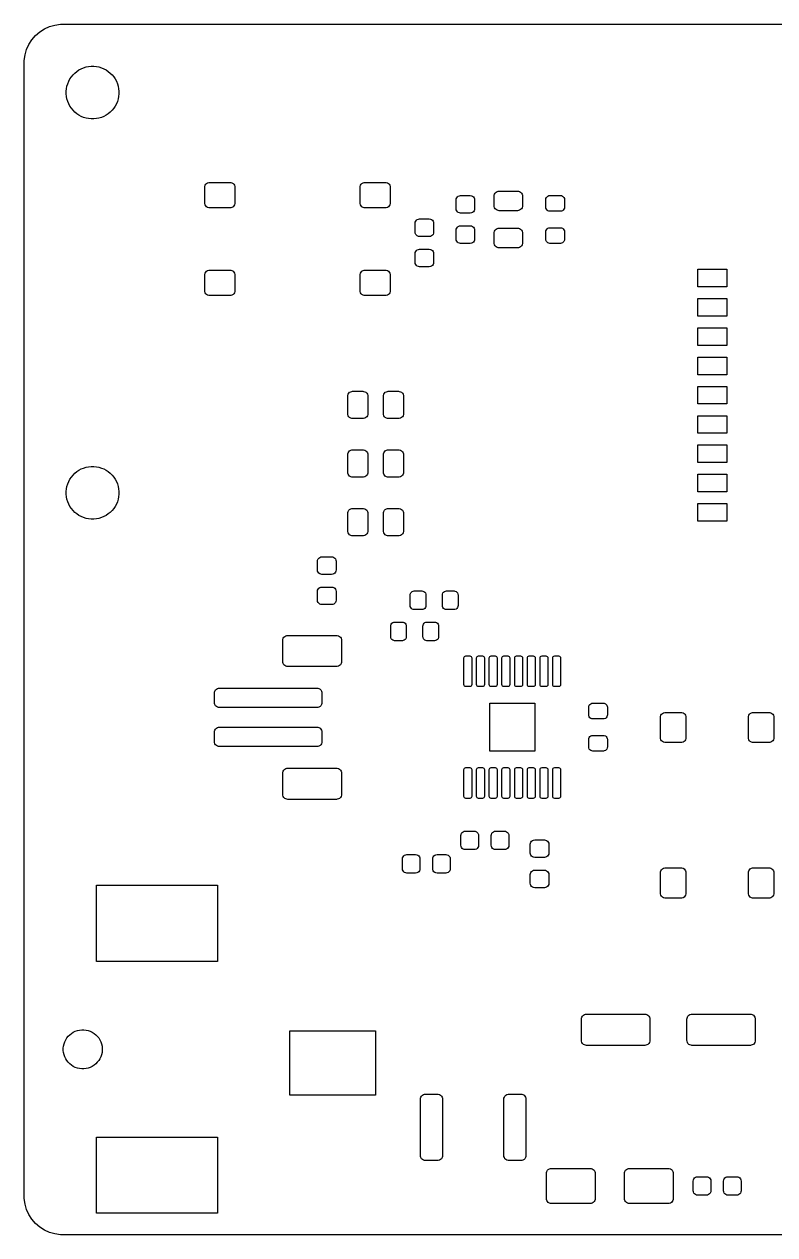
# Model space of a CAD drawing. Header units: millimetres. Extents: x 0 to 80, y 0 to 62.
# Drawn here: x 0 to 38.5, y 0 to 62 of the extents above; entities that cross this region are included whole.
import ezdxf

# ---------------------------------------------------------------- set-up
doc = ezdxf.new("R2010")
doc.units = ezdxf.units.MM
doc.layers.add('MASK_OPEN', color=1, linetype='CONTINUOUS')
doc.layers.add('REFERENCE', color=2, linetype='CONTINUOUS')

msp = doc.modelspace()

# ---------------------------------------------------------------- linework, layer by layer
at = {"layer": 'MASK_OPEN'}
for points in [[(3.6981, 59.8354), (3.828, 59.8095), (3.9548, 59.7711), (4.0772, 59.7204), (4.194, 59.6579), (4.3042, 59.5843), (4.4066, 59.5003), (4.5003, 59.4066), (4.5843, 59.3042), (4.6579, 59.194), (4.7204, 59.0772), (4.7711, 58.9548), (4.8095, 58.828), (4.8354, 58.6981), (4.8484, 58.5662), (4.8484, 58.4338), (4.8354, 58.3019), (4.8095, 58.172), (4.7711, 58.0452), (4.7204, 57.9228), (4.6579, 57.806), (4.5843, 57.6958), (4.5003, 57.5934), (4.4066, 57.4997), (4.3042, 57.4157), (4.194, 57.3421), (4.0772, 57.2796), (3.9548, 57.2289), (3.828, 57.1905), (3.6981, 57.1646), (3.5662, 57.1516), (3.4338, 57.1516), (3.3019, 57.1646), (3.172, 57.1905), (3.0452, 57.2289), (2.9228, 57.2796), (2.806, 57.3421), (2.6958, 57.4157), (2.5934, 57.4997), (2.4997, 57.5934), (2.4157, 57.6958), (2.3421, 57.806), (2.2796, 57.9228), (2.2289, 58.0452), (2.1905, 58.172), (2.1646, 58.3019), (2.1516, 58.4338), (2.1516, 58.5662), (2.1646, 58.6981), (2.1905, 58.828), (2.2289, 58.9548), (2.2796, 59.0772), (2.3421, 59.194), (2.4157, 59.3042), (2.4997, 59.4066), (2.5934, 59.5003), (2.6958, 59.5843), (2.806, 59.6579), (2.9228, 59.7204), (3.0452, 59.7711), (3.172, 59.8095), (3.3019, 59.8354), (3.4338, 59.8484), (3.5662, 59.8484)], [(10.5841, 53.8969), (10.6443, 53.8794), (10.6982, 53.8475), (10.7425, 53.8032), (10.7744, 53.7493), (10.7919, 53.6891), (10.795, 53.65), (10.795, 52.85), (10.7919, 52.8109), (10.7744, 52.7507), (10.7425, 52.6968), (10.6982, 52.6525), (10.6443, 52.6206), (10.5841, 52.6031), (10.545, 52.6), (9.495, 52.6), (9.4559, 52.6031), (9.3957, 52.6206), (9.3418, 52.6525), (9.2975, 52.6968), (9.2656, 52.7507), (9.2481, 52.8109), (9.245, 52.85), (9.245, 53.65), (9.2481, 53.6891), (9.2656, 53.7493), (9.2975, 53.8032), (9.3418, 53.8475), (9.3957, 53.8794), (9.4559, 53.8969), (9.495, 53.9), (10.545, 53.9)], [(18.5441, 53.8969), (18.6043, 53.8794), (18.6582, 53.8475), (18.7025, 53.8032), (18.7344, 53.7493), (18.7519, 53.6891), (18.755, 53.65), (18.755, 52.85), (18.7519, 52.8109), (18.7344, 52.7507), (18.7025, 52.6968), (18.6582, 52.6525), (18.6043, 52.6206), (18.5441, 52.6031), (18.505, 52.6), (17.455, 52.6), (17.4159, 52.6031), (17.3557, 52.6206), (17.3018, 52.6525), (17.2575, 52.6968), (17.2256, 52.7507), (17.2081, 52.8109), (17.205, 52.85), (17.205, 53.65), (17.2081, 53.6891), (17.2256, 53.7493), (17.2575, 53.8032), (17.3018, 53.8475), (17.3557, 53.8794), (17.4159, 53.8969), (17.455, 53.9), (18.505, 53.9)], [(25.3141, 53.4469), (25.3743, 53.4294), (25.4282, 53.3975), (25.4725, 53.3532), (25.5044, 53.2993), (25.5219, 53.2391), (25.525, 53.2), (25.525, 52.7), (25.5219, 52.6609), (25.5044, 52.6007), (25.4725, 52.5468), (25.4282, 52.5025), (25.3743, 52.4706), (25.3141, 52.4531), (25.275, 52.45), (24.325, 52.45), (24.2859, 52.4531), (24.2257, 52.4706), (24.1718, 52.5025), (24.1275, 52.5468), (24.0956, 52.6007), (24.0781, 52.6609), (24.075, 52.7), (24.075, 53.2), (24.0781, 53.2391), (24.0956, 53.2993), (24.1275, 53.3532), (24.1718, 53.3975), (24.2257, 53.4294), (24.2859, 53.4469), (24.325, 53.45), (25.275, 53.45)], [(22.9082, 53.2173), (22.9625, 53.1949), (23.0091, 53.1591), (23.0449, 53.1125), (23.0673, 53.0582), (23.075, 53), (23.075, 52.55), (23.0673, 52.4918), (23.0449, 52.4375), (23.0091, 52.3909), (22.9625, 52.3551), (22.9082, 52.3327), (22.85, 52.325), (22.35, 52.325), (22.2918, 52.3327), (22.2375, 52.3551), (22.1909, 52.3909), (22.1551, 52.4375), (22.1327, 52.4918), (22.125, 52.55), (22.125, 53), (22.1327, 53.0582), (22.1551, 53.1125), (22.1909, 53.1591), (22.2375, 53.1949), (22.2918, 53.2173), (22.35, 53.225), (22.85, 53.225)], [(27.5175, 53.2204), (27.5708, 53.2005), (27.6164, 53.1664), (27.6505, 53.1209), (27.6704, 53.0675), (27.675, 53.025), (27.675, 52.625), (27.6704, 52.5825), (27.6505, 52.5292), (27.6164, 52.4836), (27.5708, 52.4495), (27.5175, 52.4296), (27.475, 52.425), (26.925, 52.425), (26.8825, 52.4296), (26.8291, 52.4495), (26.7836, 52.4836), (26.7495, 52.5292), (26.7296, 52.5825), (26.725, 52.625), (26.725, 53.025), (26.7296, 53.0675), (26.7495, 53.1209), (26.7836, 53.1664), (26.8291, 53.2005), (26.8825, 53.2204), (26.925, 53.225), (27.475, 53.225)], [(20.8082, 52.0173), (20.8625, 51.9949), (20.9091, 51.9591), (20.9449, 51.9125), (20.9673, 51.8582), (20.975, 51.8), (20.975, 51.35), (20.9673, 51.2918), (20.9449, 51.2375), (20.9091, 51.1909), (20.8625, 51.1551), (20.8082, 51.1327), (20.75, 51.125), (20.25, 51.125), (20.1918, 51.1327), (20.1375, 51.1551), (20.0909, 51.1909), (20.0551, 51.2375), (20.0327, 51.2918), (20.025, 51.35), (20.025, 51.8), (20.0327, 51.8582), (20.0551, 51.9125), (20.0909, 51.9591), (20.1375, 51.9949), (20.1918, 52.0173), (20.25, 52.025), (20.75, 52.025)], [(22.9082, 51.6673), (22.9625, 51.6449), (23.0091, 51.6091), (23.0449, 51.5625), (23.0673, 51.5082), (23.075, 51.45), (23.075, 51), (23.0673, 50.9418), (23.0449, 50.8875), (23.0091, 50.8409), (22.9625, 50.8051), (22.9082, 50.7827), (22.85, 50.775), (22.35, 50.775), (22.2918, 50.7827), (22.2375, 50.8051), (22.1909, 50.8409), (22.1551, 50.8875), (22.1327, 50.9418), (22.125, 51), (22.125, 51.45), (22.1327, 51.5082), (22.1551, 51.5625), (22.1909, 51.6091), (22.2375, 51.6449), (22.2918, 51.6673), (22.35, 51.675), (22.85, 51.675)], [(25.3141, 51.5469), (25.3743, 51.5294), (25.4282, 51.4975), (25.4725, 51.4532), (25.5044, 51.3993), (25.5219, 51.3391), (25.525, 51.3), (25.525, 50.8), (25.5219, 50.7609), (25.5044, 50.7007), (25.4725, 50.6468), (25.4282, 50.6025), (25.3743, 50.5706), (25.3141, 50.5531), (25.275, 50.55), (24.325, 50.55), (24.2859, 50.5531), (24.2257, 50.5706), (24.1718, 50.6025), (24.1275, 50.6468), (24.0956, 50.7007), (24.0781, 50.7609), (24.075, 50.8), (24.075, 51.3), (24.0781, 51.3391), (24.0956, 51.3993), (24.1275, 51.4532), (24.1718, 51.4975), (24.2257, 51.5294), (24.2859, 51.5469), (24.325, 51.55), (25.275, 51.55)], [(27.5175, 51.5704), (27.5708, 51.5505), (27.6164, 51.5164), (27.6505, 51.4708), (27.6704, 51.4175), (27.675, 51.375), (27.675, 50.975), (27.6704, 50.9325), (27.6505, 50.8791), (27.6164, 50.8336), (27.5708, 50.7995), (27.5175, 50.7796), (27.475, 50.775), (26.925, 50.775), (26.8825, 50.7796), (26.8291, 50.7995), (26.7836, 50.8336), (26.7495, 50.8791), (26.7296, 50.9325), (26.725, 50.975), (26.725, 51.375), (26.7296, 51.4175), (26.7495, 51.4708), (26.7836, 51.5164), (26.8291, 51.5505), (26.8825, 51.5704), (26.925, 51.575), (27.475, 51.575)], [(20.8082, 50.4673), (20.8625, 50.4449), (20.9091, 50.4091), (20.9449, 50.3625), (20.9673, 50.3082), (20.975, 50.25), (20.975, 49.8), (20.9673, 49.7418), (20.9449, 49.6875), (20.9091, 49.6409), (20.8625, 49.6051), (20.8082, 49.5827), (20.75, 49.575), (20.25, 49.575), (20.1918, 49.5827), (20.1375, 49.6051), (20.0909, 49.6409), (20.0551, 49.6875), (20.0327, 49.7418), (20.025, 49.8), (20.025, 50.25), (20.0327, 50.3082), (20.0551, 50.3625), (20.0909, 50.4091), (20.1375, 50.4449), (20.1918, 50.4673), (20.25, 50.475), (20.75, 50.475)], [(10.5841, 49.3969), (10.6443, 49.3794), (10.6982, 49.3475), (10.7425, 49.3032), (10.7744, 49.2493), (10.7919, 49.1891), (10.795, 49.15), (10.795, 48.35), (10.7919, 48.3109), (10.7744, 48.2507), (10.7425, 48.1968), (10.6982, 48.1525), (10.6443, 48.1206), (10.5841, 48.1031), (10.545, 48.1), (9.495, 48.1), (9.4559, 48.1031), (9.3957, 48.1206), (9.3418, 48.1525), (9.2975, 48.1968), (9.2656, 48.2507), (9.2481, 48.3109), (9.245, 48.35), (9.245, 49.15), (9.2481, 49.1891), (9.2656, 49.2493), (9.2975, 49.3032), (9.3418, 49.3475), (9.3957, 49.3794), (9.4559, 49.3969), (9.495, 49.4), (10.545, 49.4)], [(18.5441, 49.3969), (18.6043, 49.3794), (18.6582, 49.3475), (18.7025, 49.3032), (18.7344, 49.2493), (18.7519, 49.1891), (18.755, 49.15), (18.755, 48.35), (18.7519, 48.3109), (18.7344, 48.2507), (18.7025, 48.1968), (18.6582, 48.1525), (18.6043, 48.1206), (18.5441, 48.1031), (18.505, 48.1), (17.455, 48.1), (17.4159, 48.1031), (17.3557, 48.1206), (17.3018, 48.1525), (17.2575, 48.1968), (17.2256, 48.2507), (17.2081, 48.3109), (17.205, 48.35), (17.205, 49.15), (17.2081, 49.1891), (17.2256, 49.2493), (17.2575, 49.3032), (17.3018, 49.3475), (17.3557, 49.3794), (17.4159, 49.3969), (17.455, 49.4), (18.505, 49.4)], [(36, 48.55), (34.5, 48.55), (34.5, 49.45), (36, 49.45)], [(36, 47.05), (34.5, 47.05), (34.5, 47.95), (36, 47.95)], [(36, 45.55), (34.5, 45.55), (34.5, 46.45), (36, 46.45)], [(36, 44.05), (34.5, 44.05), (34.5, 44.95), (36, 44.95)], [(36, 42.55), (34.5, 42.55), (34.5, 43.45), (36, 43.45)], [(17.3891, 43.1969), (17.4493, 43.1794), (17.5032, 43.1475), (17.5475, 43.1032), (17.5794, 43.0493), (17.5969, 42.9891), (17.6, 42.95), (17.6, 42.05), (17.5969, 42.0109), (17.5794, 41.9507), (17.5475, 41.8968), (17.5032, 41.8525), (17.4493, 41.8206), (17.3891, 41.8031), (17.35, 41.8), (16.825, 41.8), (16.7859, 41.8031), (16.7257, 41.8206), (16.6718, 41.8525), (16.6275, 41.8968), (16.5956, 41.9507), (16.5781, 42.0109), (16.575, 42.05), (16.575, 42.95), (16.5781, 42.9891), (16.5956, 43.0493), (16.6275, 43.1032), (16.6718, 43.1475), (16.7257, 43.1794), (16.7859, 43.1969), (16.825, 43.2), (17.35, 43.2)], [(19.2141, 43.1969), (19.2743, 43.1794), (19.3282, 43.1475), (19.3725, 43.1032), (19.4044, 43.0493), (19.4219, 42.9891), (19.425, 42.95), (19.425, 42.05), (19.4219, 42.0109), (19.4044, 41.9507), (19.3725, 41.8968), (19.3282, 41.8525), (19.2743, 41.8206), (19.2141, 41.8031), (19.175, 41.8), (18.65, 41.8), (18.6109, 41.8031), (18.5507, 41.8206), (18.4968, 41.8525), (18.4525, 41.8968), (18.4206, 41.9507), (18.4031, 42.0109), (18.4, 42.05), (18.4, 42.95), (18.4031, 42.9891), (18.4206, 43.0493), (18.4525, 43.1032), (18.4968, 43.1475), (18.5507, 43.1794), (18.6109, 43.1969), (18.65, 43.2), (19.175, 43.2)], [(36, 41.05), (34.5, 41.05), (34.5, 41.95), (36, 41.95)], [(36, 39.55), (34.5, 39.55), (34.5, 40.45), (36, 40.45)], [(17.3891, 40.1969), (17.4493, 40.1794), (17.5032, 40.1475), (17.5475, 40.1032), (17.5794, 40.0493), (17.5969, 39.9891), (17.6, 39.95), (17.6, 39.05), (17.5969, 39.0109), (17.5794, 38.9507), (17.5475, 38.8968), (17.5032, 38.8525), (17.4493, 38.8206), (17.3891, 38.8031), (17.35, 38.8), (16.825, 38.8), (16.7859, 38.8031), (16.7257, 38.8206), (16.6718, 38.8525), (16.6275, 38.8968), (16.5956, 38.9507), (16.5781, 39.0109), (16.575, 39.05), (16.575, 39.95), (16.5781, 39.9891), (16.5956, 40.0493), (16.6275, 40.1032), (16.6718, 40.1475), (16.7257, 40.1794), (16.7859, 40.1969), (16.825, 40.2), (17.35, 40.2)], [(19.2141, 40.1969), (19.2743, 40.1794), (19.3282, 40.1475), (19.3725, 40.1032), (19.4044, 40.0493), (19.4219, 39.9891), (19.425, 39.95), (19.425, 39.05), (19.4219, 39.0109), (19.4044, 38.9507), (19.3725, 38.8968), (19.3282, 38.8525), (19.2743, 38.8206), (19.2141, 38.8031), (19.175, 38.8), (18.65, 38.8), (18.6109, 38.8031), (18.5507, 38.8206), (18.4968, 38.8525), (18.4525, 38.8968), (18.4206, 38.9507), (18.4031, 39.0109), (18.4, 39.05), (18.4, 39.95), (18.4031, 39.9891), (18.4206, 40.0493), (18.4525, 40.1032), (18.4968, 40.1475), (18.5507, 40.1794), (18.6109, 40.1969), (18.65, 40.2), (19.175, 40.2)], [(3.6981, 39.3354), (3.828, 39.3095), (3.9548, 39.2711), (4.0772, 39.2204), (4.194, 39.1579), (4.3042, 39.0843), (4.4066, 39.0003), (4.5003, 38.9066), (4.5843, 38.8042), (4.6579, 38.694), (4.7204, 38.5772), (4.7711, 38.4548), (4.8095, 38.328), (4.8354, 38.1981), (4.8484, 38.0662), (4.8484, 37.9338), (4.8354, 37.8019), (4.8095, 37.672), (4.7711, 37.5452), (4.7204, 37.4228), (4.6579, 37.306), (4.5843, 37.1958), (4.5003, 37.0934), (4.4066, 36.9997), (4.3042, 36.9157), (4.194, 36.8421), (4.0772, 36.7796), (3.9548, 36.7289), (3.828, 36.6905), (3.6981, 36.6646), (3.5662, 36.6516), (3.4338, 36.6516), (3.3019, 36.6646), (3.172, 36.6905), (3.0452, 36.7289), (2.9228, 36.7796), (2.806, 36.8421), (2.6958, 36.9157), (2.5934, 36.9997), (2.4997, 37.0934), (2.4157, 37.1958), (2.3421, 37.306), (2.2796, 37.4228), (2.2289, 37.5452), (2.1905, 37.672), (2.1646, 37.8019), (2.1516, 37.9338), (2.1516, 38.0662), (2.1646, 38.1981), (2.1905, 38.328), (2.2289, 38.4548), (2.2796, 38.5772), (2.3421, 38.694), (2.4157, 38.8042), (2.4997, 38.9066), (2.5934, 39.0003), (2.6958, 39.0843), (2.806, 39.1579), (2.9228, 39.2204), (3.0452, 39.2711), (3.172, 39.3095), (3.3019, 39.3354), (3.4338, 39.3484), (3.5662, 39.3484)], [(36, 38.05), (34.5, 38.05), (34.5, 38.95), (36, 38.95)], [(17.3891, 37.1969), (17.4493, 37.1794), (17.5032, 37.1475), (17.5475, 37.1032), (17.5794, 37.0493), (17.5969, 36.9891), (17.6, 36.95), (17.6, 36.05), (17.5969, 36.0109), (17.5794, 35.9507), (17.5475, 35.8968), (17.5032, 35.8525), (17.4493, 35.8206), (17.3891, 35.8031), (17.35, 35.8), (16.825, 35.8), (16.7859, 35.8031), (16.7257, 35.8206), (16.6718, 35.8525), (16.6275, 35.8968), (16.5956, 35.9507), (16.5781, 36.0109), (16.575, 36.05), (16.575, 36.95), (16.5781, 36.9891), (16.5956, 37.0493), (16.6275, 37.1032), (16.6718, 37.1475), (16.7257, 37.1794), (16.7859, 37.1969), (16.825, 37.2), (17.35, 37.2)], [(19.2141, 37.1969), (19.2743, 37.1794), (19.3282, 37.1475), (19.3725, 37.1032), (19.4044, 37.0493), (19.4219, 36.9891), (19.425, 36.95), (19.425, 36.05), (19.4219, 36.0109), (19.4044, 35.9507), (19.3725, 35.8968), (19.3282, 35.8525), (19.2743, 35.8206), (19.2141, 35.8031), (19.175, 35.8), (18.65, 35.8), (18.6109, 35.8031), (18.5507, 35.8206), (18.4968, 35.8525), (18.4525, 35.8968), (18.4206, 35.9507), (18.4031, 36.0109), (18.4, 36.05), (18.4, 36.95), (18.4031, 36.9891), (18.4206, 37.0493), (18.4525, 37.1032), (18.4968, 37.1475), (18.5507, 37.1794), (18.6109, 37.1969), (18.65, 37.2), (19.175, 37.2)], [(36, 36.55), (34.5, 36.55), (34.5, 37.45), (36, 37.45)], [(15.8082, 34.7173), (15.8625, 34.6949), (15.9091, 34.6591), (15.9449, 34.6125), (15.9673, 34.5582), (15.975, 34.5), (15.975, 34.05), (15.9673, 33.9918), (15.9449, 33.9375), (15.9091, 33.8909), (15.8625, 33.8551), (15.8082, 33.8327), (15.75, 33.825), (15.25, 33.825), (15.1918, 33.8327), (15.1375, 33.8551), (15.0909, 33.8909), (15.0551, 33.9375), (15.0327, 33.9918), (15.025, 34.05), (15.025, 34.5), (15.0327, 34.5582), (15.0551, 34.6125), (15.0909, 34.6591), (15.1375, 34.6949), (15.1918, 34.7173), (15.25, 34.725), (15.75, 34.725)], [(15.8082, 33.1673), (15.8625, 33.1449), (15.9091, 33.1091), (15.9449, 33.0625), (15.9673, 33.0082), (15.975, 32.95), (15.975, 32.5), (15.9673, 32.4418), (15.9449, 32.3875), (15.9091, 32.3409), (15.8625, 32.3051), (15.8082, 32.2827), (15.75, 32.275), (15.25, 32.275), (15.1918, 32.2827), (15.1375, 32.3051), (15.0909, 32.3409), (15.0551, 32.3875), (15.0327, 32.4418), (15.025, 32.5), (15.025, 32.95), (15.0327, 33.0082), (15.0551, 33.0625), (15.0909, 33.1091), (15.1375, 33.1449), (15.1918, 33.1673), (15.25, 33.175), (15.75, 33.175)], [(20.4175, 32.9704), (20.4708, 32.9505), (20.5164, 32.9164), (20.5505, 32.8708), (20.5704, 32.8175), (20.575, 32.775), (20.575, 32.225), (20.5704, 32.1825), (20.5505, 32.1292), (20.5164, 32.0836), (20.4708, 32.0495), (20.4175, 32.0296), (20.375, 32.025), (19.975, 32.025), (19.9325, 32.0296), (19.8791, 32.0495), (19.8336, 32.0836), (19.7995, 32.1292), (19.7796, 32.1825), (19.775, 32.225), (19.775, 32.775), (19.7796, 32.8175), (19.7995, 32.8708), (19.8336, 32.9164), (19.8791, 32.9505), (19.9325, 32.9704), (19.975, 32.975), (20.375, 32.975)], [(22.0675, 32.9704), (22.1209, 32.9505), (22.1664, 32.9164), (22.2005, 32.8708), (22.2204, 32.8175), (22.225, 32.775), (22.225, 32.225), (22.2204, 32.1825), (22.2005, 32.1292), (22.1664, 32.0836), (22.1209, 32.0495), (22.0675, 32.0296), (22.025, 32.025), (21.625, 32.025), (21.5825, 32.0296), (21.5292, 32.0495), (21.4836, 32.0836), (21.4495, 32.1292), (21.4296, 32.1825), (21.425, 32.225), (21.425, 32.775), (21.4296, 32.8175), (21.4495, 32.8708), (21.4836, 32.9164), (21.5292, 32.9505), (21.5825, 32.9704), (21.625, 32.975), (22.025, 32.975)], [(19.4175, 31.3704), (19.4708, 31.3505), (19.5164, 31.3164), (19.5505, 31.2708), (19.5704, 31.2175), (19.575, 31.175), (19.575, 30.625), (19.5704, 30.5825), (19.5505, 30.5291), (19.5164, 30.4836), (19.4708, 30.4495), (19.4175, 30.4296), (19.375, 30.425), (18.975, 30.425), (18.9325, 30.4296), (18.8791, 30.4495), (18.8336, 30.4836), (18.7995, 30.5291), (18.7796, 30.5825), (18.775, 30.625), (18.775, 31.175), (18.7796, 31.2175), (18.7995, 31.2708), (18.8336, 31.3164), (18.8791, 31.3505), (18.9325, 31.3704), (18.975, 31.375), (19.375, 31.375)], [(21.0675, 31.3704), (21.1209, 31.3505), (21.1664, 31.3164), (21.2005, 31.2708), (21.2204, 31.2175), (21.225, 31.175), (21.225, 30.625), (21.2204, 30.5825), (21.2005, 30.5291), (21.1664, 30.4836), (21.1209, 30.4495), (21.0675, 30.4296), (21.025, 30.425), (20.625, 30.425), (20.5825, 30.4296), (20.5292, 30.4495), (20.4836, 30.4836), (20.4495, 30.5291), (20.4296, 30.5825), (20.425, 30.625), (20.425, 31.175), (20.4296, 31.2175), (20.4495, 31.2708), (20.4836, 31.3164), (20.5292, 31.3505), (20.5825, 31.3704), (20.625, 31.375), (21.025, 31.375)], [(16.0391, 30.6969), (16.0993, 30.6794), (16.1532, 30.6475), (16.1975, 30.6032), (16.2294, 30.5493), (16.2469, 30.4891), (16.25, 30.45), (16.25, 29.35), (16.2469, 29.3109), (16.2294, 29.2507), (16.1975, 29.1968), (16.1532, 29.1525), (16.0993, 29.1206), (16.0391, 29.1031), (16, 29.1), (13.5, 29.1), (13.4609, 29.1031), (13.4007, 29.1206), (13.3468, 29.1525), (13.3025, 29.1968), (13.2706, 29.2507), (13.2531, 29.3109), (13.25, 29.35), (13.25, 30.45), (13.2531, 30.4891), (13.2706, 30.5493), (13.3025, 30.6032), (13.3468, 30.6475), (13.4007, 30.6794), (13.4609, 30.6969), (13.5, 30.7), (16, 30.7)], [(22.8633, 29.6424), (22.8957, 29.6207), (22.9174, 29.5883), (22.925, 29.55), (22.925, 28.175), (22.9174, 28.1367), (22.8957, 28.1043), (22.8633, 28.0826), (22.825, 28.075), (22.625, 28.075), (22.5867, 28.0826), (22.5543, 28.1043), (22.5326, 28.1367), (22.525, 28.175), (22.525, 29.55), (22.5326, 29.5883), (22.5543, 29.6207), (22.5867, 29.6424), (22.625, 29.65), (22.825, 29.65)], [(23.5133, 29.6424), (23.5457, 29.6207), (23.5674, 29.5883), (23.575, 29.55), (23.575, 28.175), (23.5674, 28.1367), (23.5457, 28.1043), (23.5133, 28.0826), (23.475, 28.075), (23.275, 28.075), (23.2367, 28.0826), (23.2043, 28.1043), (23.1826, 28.1367), (23.175, 28.175), (23.175, 29.55), (23.1826, 29.5883), (23.2043, 29.6207), (23.2367, 29.6424), (23.275, 29.65), (23.475, 29.65)], [(24.1633, 29.6424), (24.1957, 29.6207), (24.2174, 29.5883), (24.225, 29.55), (24.225, 28.175), (24.2174, 28.1367), (24.1957, 28.1043), (24.1633, 28.0826), (24.125, 28.075), (23.925, 28.075), (23.8867, 28.0826), (23.8543, 28.1043), (23.8326, 28.1367), (23.825, 28.175), (23.825, 29.55), (23.8326, 29.5883), (23.8543, 29.6207), (23.8867, 29.6424), (23.925, 29.65), (24.125, 29.65)], [(24.8133, 29.6424), (24.8457, 29.6207), (24.8674, 29.5883), (24.875, 29.55), (24.875, 28.175), (24.8674, 28.1367), (24.8457, 28.1043), (24.8133, 28.0826), (24.775, 28.075), (24.575, 28.075), (24.5367, 28.0826), (24.5043, 28.1043), (24.4826, 28.1367), (24.475, 28.175), (24.475, 29.55), (24.4826, 29.5883), (24.5043, 29.6207), (24.5367, 29.6424), (24.575, 29.65), (24.775, 29.65)], [(25.4633, 29.6424), (25.4957, 29.6207), (25.5174, 29.5883), (25.525, 29.55), (25.525, 28.175), (25.5174, 28.1367), (25.4957, 28.1043), (25.4633, 28.0826), (25.425, 28.075), (25.225, 28.075), (25.1867, 28.0826), (25.1543, 28.1043), (25.1326, 28.1367), (25.125, 28.175), (25.125, 29.55), (25.1326, 29.5883), (25.1543, 29.6207), (25.1867, 29.6424), (25.225, 29.65), (25.425, 29.65)], [(26.1133, 29.6424), (26.1457, 29.6207), (26.1674, 29.5883), (26.175, 29.55), (26.175, 28.175), (26.1674, 28.1367), (26.1457, 28.1043), (26.1133, 28.0826), (26.075, 28.075), (25.875, 28.075), (25.8367, 28.0826), (25.8043, 28.1043), (25.7826, 28.1367), (25.775, 28.175), (25.775, 29.55), (25.7826, 29.5883), (25.8043, 29.6207), (25.8367, 29.6424), (25.875, 29.65), (26.075, 29.65)], [(26.7633, 29.6424), (26.7957, 29.6207), (26.8174, 29.5883), (26.825, 29.55), (26.825, 28.175), (26.8174, 28.1367), (26.7957, 28.1043), (26.7633, 28.0826), (26.725, 28.075), (26.525, 28.075), (26.4867, 28.0826), (26.4543, 28.1043), (26.4326, 28.1367), (26.425, 28.175), (26.425, 29.55), (26.4326, 29.5883), (26.4543, 29.6207), (26.4867, 29.6424), (26.525, 29.65), (26.725, 29.65)], [(27.4133, 29.6424), (27.4457, 29.6207), (27.4674, 29.5883), (27.475, 29.55), (27.475, 28.175), (27.4674, 28.1367), (27.4457, 28.1043), (27.4133, 28.0826), (27.375, 28.075), (27.175, 28.075), (27.1367, 28.0826), (27.1043, 28.1043), (27.0826, 28.1367), (27.075, 28.175), (27.075, 29.55), (27.0826, 29.5883), (27.1043, 29.6207), (27.1367, 29.6424), (27.175, 29.65), (27.375, 29.65)], [(15.0391, 27.9969), (15.0993, 27.9794), (15.1532, 27.9475), (15.1975, 27.9032), (15.2294, 27.8493), (15.2469, 27.7891), (15.25, 27.75), (15.25, 27.25), (15.2469, 27.2109), (15.2294, 27.1507), (15.1975, 27.0968), (15.1532, 27.0525), (15.0993, 27.0206), (15.0391, 27.0031), (15, 27), (10, 27), (9.9609, 27.0031), (9.9007, 27.0206), (9.8468, 27.0525), (9.8025, 27.0968), (9.7706, 27.1507), (9.7531, 27.2109), (9.75, 27.25), (9.75, 27.75), (9.7531, 27.7891), (9.7706, 27.8493), (9.8025, 27.9032), (9.8468, 27.9475), (9.9007, 27.9794), (9.9609, 27.9969), (10, 28), (15, 28)], [(26.155, 24.77), (23.845, 24.77), (23.845, 27.23), (26.155, 27.23)], [(29.7175, 27.2204), (29.7708, 27.2005), (29.8164, 27.1664), (29.8505, 27.1208), (29.8704, 27.0675), (29.875, 27.025), (29.875, 26.625), (29.8704, 26.5825), (29.8505, 26.5291), (29.8164, 26.4836), (29.7708, 26.4495), (29.7175, 26.4296), (29.675, 26.425), (29.125, 26.425), (29.0825, 26.4296), (29.0291, 26.4495), (28.9836, 26.4836), (28.9495, 26.5291), (28.9296, 26.5825), (28.925, 26.625), (28.925, 27.025), (28.9296, 27.0675), (28.9495, 27.1208), (28.9836, 27.1664), (29.0291, 27.2005), (29.0825, 27.2204), (29.125, 27.225), (29.675, 27.225)], [(33.6891, 26.7519), (33.7493, 26.7344), (33.8032, 26.7025), (33.8475, 26.6582), (33.8794, 26.6043), (33.8969, 26.5441), (33.9, 26.505), (33.9, 25.455), (33.8969, 25.4159), (33.8794, 25.3557), (33.8475, 25.3018), (33.8032, 25.2575), (33.7493, 25.2256), (33.6891, 25.2081), (33.65, 25.205), (32.85, 25.205), (32.8109, 25.2081), (32.7507, 25.2256), (32.6968, 25.2575), (32.6525, 25.3018), (32.6206, 25.3557), (32.6031, 25.4159), (32.6, 25.455), (32.6, 26.505), (32.6031, 26.5441), (32.6206, 26.6043), (32.6525, 26.6582), (32.6968, 26.7025), (32.7507, 26.7344), (32.8109, 26.7519), (32.85, 26.755), (33.65, 26.755)], [(38.1891, 26.7519), (38.2493, 26.7344), (38.3032, 26.7025), (38.3475, 26.6582), (38.3794, 26.6043), (38.3969, 26.5441), (38.4, 26.505), (38.4, 25.455), (38.3969, 25.4159), (38.3794, 25.3557), (38.3475, 25.3018), (38.3032, 25.2575), (38.2493, 25.2256), (38.1891, 25.2081), (38.15, 25.205), (37.35, 25.205), (37.3109, 25.2081), (37.2507, 25.2256), (37.1968, 25.2575), (37.1525, 25.3018), (37.1206, 25.3557), (37.1031, 25.4159), (37.1, 25.455), (37.1, 26.505), (37.1031, 26.5441), (37.1206, 26.6043), (37.1525, 26.6582), (37.1968, 26.7025), (37.2507, 26.7344), (37.3109, 26.7519), (37.35, 26.755), (38.15, 26.755)], [(15.0391, 25.9969), (15.0993, 25.9794), (15.1532, 25.9475), (15.1975, 25.9032), (15.2294, 25.8493), (15.2469, 25.7891), (15.25, 25.75), (15.25, 25.25), (15.2469, 25.2109), (15.2294, 25.1507), (15.1975, 25.0968), (15.1532, 25.0525), (15.0993, 25.0206), (15.0391, 25.0031), (15, 25), (10, 25), (9.9609, 25.0031), (9.9007, 25.0206), (9.8468, 25.0525), (9.8025, 25.0968), (9.7706, 25.1507), (9.7531, 25.2109), (9.75, 25.25), (9.75, 25.75), (9.7531, 25.7891), (9.7706, 25.8493), (9.8025, 25.9032), (9.8468, 25.9475), (9.9007, 25.9794), (9.9609, 25.9969), (10, 26), (15, 26)], [(29.7175, 25.5704), (29.7708, 25.5505), (29.8164, 25.5164), (29.8505, 25.4709), (29.8704, 25.4175), (29.875, 25.375), (29.875, 24.975), (29.8704, 24.9325), (29.8505, 24.8792), (29.8164, 24.8336), (29.7708, 24.7995), (29.7175, 24.7796), (29.675, 24.775), (29.125, 24.775), (29.0825, 24.7796), (29.0291, 24.7995), (28.9836, 24.8336), (28.9495, 24.8792), (28.9296, 24.9325), (28.925, 24.975), (28.925, 25.375), (28.9296, 25.4175), (28.9495, 25.4709), (28.9836, 25.5164), (29.0291, 25.5505), (29.0825, 25.5704), (29.125, 25.575), (29.675, 25.575)], [(16.0391, 23.8969), (16.0993, 23.8794), (16.1532, 23.8475), (16.1975, 23.8032), (16.2294, 23.7493), (16.2469, 23.6891), (16.25, 23.65), (16.25, 22.55), (16.2469, 22.5109), (16.2294, 22.4507), (16.1975, 22.3968), (16.1532, 22.3525), (16.0993, 22.3206), (16.0391, 22.3031), (16, 22.3), (13.5, 22.3), (13.4609, 22.3031), (13.4007, 22.3206), (13.3468, 22.3525), (13.3025, 22.3968), (13.2706, 22.4507), (13.2531, 22.5109), (13.25, 22.55), (13.25, 23.65), (13.2531, 23.6891), (13.2706, 23.7493), (13.3025, 23.8032), (13.3468, 23.8475), (13.4007, 23.8794), (13.4609, 23.8969), (13.5, 23.9), (16, 23.9)], [(22.8633, 23.9174), (22.8957, 23.8957), (22.9174, 23.8633), (22.925, 23.825), (22.925, 22.45), (22.9174, 22.4117), (22.8957, 22.3793), (22.8633, 22.3576), (22.825, 22.35), (22.625, 22.35), (22.5867, 22.3576), (22.5543, 22.3793), (22.5326, 22.4117), (22.525, 22.45), (22.525, 23.825), (22.5326, 23.8633), (22.5543, 23.8957), (22.5867, 23.9174), (22.625, 23.925), (22.825, 23.925)], [(23.5133, 23.9174), (23.5457, 23.8957), (23.5674, 23.8633), (23.575, 23.825), (23.575, 22.45), (23.5674, 22.4117), (23.5457, 22.3793), (23.5133, 22.3576), (23.475, 22.35), (23.275, 22.35), (23.2367, 22.3576), (23.2043, 22.3793), (23.1826, 22.4117), (23.175, 22.45), (23.175, 23.825), (23.1826, 23.8633), (23.2043, 23.8957), (23.2367, 23.9174), (23.275, 23.925), (23.475, 23.925)], [(24.1633, 23.9174), (24.1957, 23.8957), (24.2174, 23.8633), (24.225, 23.825), (24.225, 22.45), (24.2174, 22.4117), (24.1957, 22.3793), (24.1633, 22.3576), (24.125, 22.35), (23.925, 22.35), (23.8867, 22.3576), (23.8543, 22.3793), (23.8326, 22.4117), (23.825, 22.45), (23.825, 23.825), (23.8326, 23.8633), (23.8543, 23.8957), (23.8867, 23.9174), (23.925, 23.925), (24.125, 23.925)], [(24.8133, 23.9174), (24.8457, 23.8957), (24.8674, 23.8633), (24.875, 23.825), (24.875, 22.45), (24.8674, 22.4117), (24.8457, 22.3793), (24.8133, 22.3576), (24.775, 22.35), (24.575, 22.35), (24.5367, 22.3576), (24.5043, 22.3793), (24.4826, 22.4117), (24.475, 22.45), (24.475, 23.825), (24.4826, 23.8633), (24.5043, 23.8957), (24.5367, 23.9174), (24.575, 23.925), (24.775, 23.925)], [(25.4633, 23.9174), (25.4957, 23.8957), (25.5174, 23.8633), (25.525, 23.825), (25.525, 22.45), (25.5174, 22.4117), (25.4957, 22.3793), (25.4633, 22.3576), (25.425, 22.35), (25.225, 22.35), (25.1867, 22.3576), (25.1543, 22.3793), (25.1326, 22.4117), (25.125, 22.45), (25.125, 23.825), (25.1326, 23.8633), (25.1543, 23.8957), (25.1867, 23.9174), (25.225, 23.925), (25.425, 23.925)], [(26.1133, 23.9174), (26.1457, 23.8957), (26.1674, 23.8633), (26.175, 23.825), (26.175, 22.45), (26.1674, 22.4117), (26.1457, 22.3793), (26.1133, 22.3576), (26.075, 22.35), (25.875, 22.35), (25.8367, 22.3576), (25.8043, 22.3793), (25.7826, 22.4117), (25.775, 22.45), (25.775, 23.825), (25.7826, 23.8633), (25.8043, 23.8957), (25.8367, 23.9174), (25.875, 23.925), (26.075, 23.925)], [(26.7633, 23.9174), (26.7957, 23.8957), (26.8174, 23.8633), (26.825, 23.825), (26.825, 22.45), (26.8174, 22.4117), (26.7957, 22.3793), (26.7633, 22.3576), (26.725, 22.35), (26.525, 22.35), (26.4867, 22.3576), (26.4543, 22.3793), (26.4326, 22.4117), (26.425, 22.45), (26.425, 23.825), (26.4326, 23.8633), (26.4543, 23.8957), (26.4867, 23.9174), (26.525, 23.925), (26.725, 23.925)], [(27.4133, 23.9174), (27.4457, 23.8957), (27.4674, 23.8633), (27.475, 23.825), (27.475, 22.45), (27.4674, 22.4117), (27.4457, 22.3793), (27.4133, 22.3576), (27.375, 22.35), (27.175, 22.35), (27.1367, 22.3576), (27.1043, 22.3793), (27.0826, 22.4117), (27.075, 22.45), (27.075, 23.825), (27.0826, 23.8633), (27.1043, 23.8957), (27.1367, 23.9174), (27.175, 23.925), (27.375, 23.925)], [(23.1082, 20.6673), (23.1625, 20.6449), (23.2091, 20.6091), (23.2449, 20.5625), (23.2673, 20.5082), (23.275, 20.45), (23.275, 19.95), (23.2673, 19.8918), (23.2449, 19.8375), (23.2091, 19.7909), (23.1625, 19.7551), (23.1082, 19.7327), (23.05, 19.725), (22.6, 19.725), (22.5418, 19.7327), (22.4875, 19.7551), (22.4409, 19.7909), (22.4051, 19.8375), (22.3827, 19.8918), (22.375, 19.95), (22.375, 20.45), (22.3827, 20.5082), (22.4051, 20.5625), (22.4409, 20.6091), (22.4875, 20.6449), (22.5418, 20.6673), (22.6, 20.675), (23.05, 20.675)], [(24.6582, 20.6673), (24.7125, 20.6449), (24.7591, 20.6091), (24.7949, 20.5625), (24.8173, 20.5082), (24.825, 20.45), (24.825, 19.95), (24.8173, 19.8918), (24.7949, 19.8375), (24.7591, 19.7909), (24.7125, 19.7551), (24.6582, 19.7327), (24.6, 19.725), (24.15, 19.725), (24.0918, 19.7327), (24.0375, 19.7551), (23.9909, 19.7909), (23.9551, 19.8375), (23.9327, 19.8918), (23.925, 19.95), (23.925, 20.45), (23.9327, 20.5082), (23.9551, 20.5625), (23.9909, 20.6091), (24.0375, 20.6449), (24.0918, 20.6673), (24.15, 20.675), (24.6, 20.675)], [(26.7082, 20.2173), (26.7625, 20.1949), (26.8091, 20.1591), (26.8449, 20.1125), (26.8673, 20.0582), (26.875, 20), (26.875, 19.55), (26.8673, 19.4918), (26.8449, 19.4375), (26.8091, 19.3909), (26.7625, 19.3551), (26.7082, 19.3327), (26.65, 19.325), (26.15, 19.325), (26.0918, 19.3327), (26.0375, 19.3551), (25.9909, 19.3909), (25.9551, 19.4375), (25.9327, 19.4918), (25.925, 19.55), (25.925, 20), (25.9327, 20.0582), (25.9551, 20.1125), (25.9909, 20.1591), (26.0375, 20.1949), (26.0918, 20.2173), (26.15, 20.225), (26.65, 20.225)], [(20.1082, 19.4673), (20.1625, 19.4449), (20.2091, 19.4091), (20.2449, 19.3625), (20.2673, 19.3082), (20.275, 19.25), (20.275, 18.75), (20.2673, 18.6918), (20.2449, 18.6375), (20.2091, 18.5909), (20.1625, 18.5551), (20.1082, 18.5327), (20.05, 18.525), (19.6, 18.525), (19.5418, 18.5327), (19.4875, 18.5551), (19.4409, 18.5909), (19.4051, 18.6375), (19.3827, 18.6918), (19.375, 18.75), (19.375, 19.25), (19.3827, 19.3082), (19.4051, 19.3625), (19.4409, 19.4091), (19.4875, 19.4449), (19.5418, 19.4673), (19.6, 19.475), (20.05, 19.475)], [(21.6582, 19.4673), (21.7125, 19.4449), (21.7591, 19.4091), (21.7949, 19.3625), (21.8173, 19.3082), (21.825, 19.25), (21.825, 18.75), (21.8173, 18.6918), (21.7949, 18.6375), (21.7591, 18.5909), (21.7125, 18.5551), (21.6582, 18.5327), (21.6, 18.525), (21.15, 18.525), (21.0918, 18.5327), (21.0375, 18.5551), (20.9909, 18.5909), (20.9551, 18.6375), (20.9327, 18.6918), (20.925, 18.75), (20.925, 19.25), (20.9327, 19.3082), (20.9551, 19.3625), (20.9909, 19.4091), (21.0375, 19.4449), (21.0918, 19.4673), (21.15, 19.475), (21.6, 19.475)], [(26.7082, 18.6673), (26.7625, 18.6449), (26.8091, 18.6091), (26.8449, 18.5625), (26.8673, 18.5082), (26.875, 18.45), (26.875, 18), (26.8673, 17.9418), (26.8449, 17.8875), (26.8091, 17.8409), (26.7625, 17.8051), (26.7082, 17.7827), (26.65, 17.775), (26.15, 17.775), (26.0918, 17.7827), (26.0375, 17.8051), (25.9909, 17.8409), (25.9551, 17.8875), (25.9327, 17.9418), (25.925, 18), (25.925, 18.45), (25.9327, 18.5082), (25.9551, 18.5625), (25.9909, 18.6091), (26.0375, 18.6449), (26.0918, 18.6673), (26.15, 18.675), (26.65, 18.675)], [(33.6891, 18.7919), (33.7493, 18.7744), (33.8032, 18.7425), (33.8475, 18.6982), (33.8794, 18.6443), (33.8969, 18.5841), (33.9, 18.545), (33.9, 17.495), (33.8969, 17.4559), (33.8794, 17.3957), (33.8475, 17.3418), (33.8032, 17.2975), (33.7493, 17.2656), (33.6891, 17.2481), (33.65, 17.245), (32.85, 17.245), (32.8109, 17.2481), (32.7507, 17.2656), (32.6968, 17.2975), (32.6525, 17.3418), (32.6206, 17.3957), (32.6031, 17.4559), (32.6, 17.495), (32.6, 18.545), (32.6031, 18.5841), (32.6206, 18.6443), (32.6525, 18.6982), (32.6968, 18.7425), (32.7507, 18.7744), (32.8109, 18.7919), (32.85, 18.795), (33.65, 18.795)], [(38.1891, 18.7919), (38.2493, 18.7744), (38.3032, 18.7425), (38.3475, 18.6982), (38.3794, 18.6443), (38.3969, 18.5841), (38.4, 18.545), (38.4, 17.495), (38.3969, 17.4559), (38.3794, 17.3957), (38.3475, 17.3418), (38.3032, 17.2975), (38.2493, 17.2656), (38.1891, 17.2481), (38.15, 17.245), (37.35, 17.245), (37.3109, 17.2481), (37.2507, 17.2656), (37.1968, 17.2975), (37.1525, 17.3418), (37.1206, 17.3957), (37.1031, 17.4559), (37.1, 17.495), (37.1, 18.545), (37.1031, 18.5841), (37.1206, 18.6443), (37.1525, 18.6982), (37.1968, 18.7425), (37.2507, 18.7744), (37.3109, 18.7919), (37.35, 18.795), (38.15, 18.795)], [(9.9, 14), (3.7, 14), (3.7, 17.9), (9.9, 17.9)], [(31.8391, 11.2969), (31.8993, 11.2794), (31.9532, 11.2475), (31.9975, 11.2032), (32.0294, 11.1493), (32.0469, 11.0891), (32.05, 11.05), (32.05, 9.95), (32.0469, 9.9109), (32.0294, 9.8507), (31.9975, 9.7968), (31.9532, 9.7525), (31.8993, 9.7206), (31.8391, 9.7031), (31.8, 9.7), (28.8, 9.7), (28.7609, 9.7031), (28.7007, 9.7206), (28.6468, 9.7525), (28.6025, 9.7968), (28.5706, 9.8507), (28.5531, 9.9109), (28.55, 9.95), (28.55, 11.05), (28.5531, 11.0891), (28.5706, 11.1493), (28.6025, 11.2032), (28.6468, 11.2475), (28.7007, 11.2794), (28.7609, 11.2969), (28.8, 11.3), (31.8, 11.3)], [(37.2391, 11.2969), (37.2993, 11.2794), (37.3532, 11.2475), (37.3975, 11.2032), (37.4294, 11.1493), (37.4469, 11.0891), (37.45, 11.05), (37.45, 9.95), (37.4469, 9.9109), (37.4294, 9.8507), (37.3975, 9.7968), (37.3532, 9.7525), (37.2993, 9.7206), (37.2391, 9.7031), (37.2, 9.7), (34.2, 9.7), (34.1609, 9.7031), (34.1007, 9.7206), (34.0468, 9.7525), (34.0025, 9.7968), (33.9706, 9.8507), (33.9531, 9.9109), (33.95, 9.95), (33.95, 11.05), (33.9531, 11.0891), (33.9706, 11.1493), (34.0025, 11.2032), (34.0468, 11.2475), (34.1007, 11.2794), (34.1609, 11.2969), (34.2, 11.3), (37.2, 11.3)], [(3.1675, 10.4859), (3.2768, 10.4609), (3.3827, 10.4239), (3.4837, 10.3752), (3.5787, 10.3156), (3.6663, 10.2456), (3.7456, 10.1663), (3.8156, 10.0787), (3.8752, 9.9837), (3.9239, 9.8827), (3.9609, 9.7768), (3.9859, 9.6675), (3.9984, 9.5561), (3.9984, 9.4439), (3.9859, 9.3325), (3.9609, 9.2232), (3.9239, 9.1173), (3.8752, 9.0163), (3.8156, 8.9213), (3.7456, 8.8337), (3.6663, 8.7544), (3.5787, 8.6844), (3.4837, 8.6248), (3.3827, 8.5761), (3.2768, 8.5391), (3.1675, 8.5141), (3.0561, 8.5016), (2.9439, 8.5016), (2.8325, 8.5141), (2.7232, 8.5391), (2.6173, 8.5761), (2.5163, 8.6248), (2.4213, 8.6844), (2.3337, 8.7544), (2.2544, 8.8337), (2.1844, 8.9213), (2.1248, 9.0163), (2.0761, 9.1173), (2.0391, 9.2232), (2.0141, 9.3325), (2.0016, 9.4439), (2.0016, 9.5561), (2.0141, 9.6675), (2.0391, 9.7768), (2.0761, 9.8827), (2.1248, 9.9837), (2.1844, 10.0787), (2.2544, 10.1663), (2.3337, 10.2456), (2.4213, 10.3156), (2.5163, 10.3752), (2.6173, 10.4239), (2.7232, 10.4609), (2.8325, 10.4859), (2.9439, 10.4984), (3.0561, 10.4984)], [(18, 7.15), (13.6, 7.15), (13.6, 10.45), (18, 10.45)], [(21.2141, 7.1969), (21.2743, 7.1794), (21.3282, 7.1475), (21.3725, 7.1032), (21.4044, 7.0493), (21.4219, 6.9891), (21.425, 6.95), (21.425, 4.05), (21.4219, 4.0109), (21.4044, 3.9507), (21.3725, 3.8968), (21.3282, 3.8525), (21.2743, 3.8206), (21.2141, 3.8031), (21.175, 3.8), (20.55, 3.8), (20.5109, 3.8031), (20.4507, 3.8206), (20.3968, 3.8525), (20.3525, 3.8968), (20.3206, 3.9507), (20.3031, 4.0109), (20.3, 4.05), (20.3, 6.95), (20.3031, 6.9891), (20.3206, 7.0493), (20.3525, 7.1032), (20.3968, 7.1475), (20.4507, 7.1794), (20.5109, 7.1969), (20.55, 7.2), (21.175, 7.2)], [(25.4891, 7.1969), (25.5493, 7.1794), (25.6032, 7.1475), (25.6475, 7.1032), (25.6794, 7.0493), (25.6969, 6.9891), (25.7, 6.95), (25.7, 4.05), (25.6969, 4.0109), (25.6794, 3.9507), (25.6475, 3.8968), (25.6032, 3.8525), (25.5493, 3.8206), (25.4891, 3.8031), (25.45, 3.8), (24.825, 3.8), (24.7859, 3.8031), (24.7257, 3.8206), (24.6718, 3.8525), (24.6275, 3.8968), (24.5956, 3.9507), (24.5781, 4.0109), (24.575, 4.05), (24.575, 6.95), (24.5781, 6.9891), (24.5956, 7.0493), (24.6275, 7.1032), (24.6718, 7.1475), (24.7257, 7.1794), (24.7859, 7.1969), (24.825, 7.2), (25.45, 7.2)], [(9.9, 1.1), (3.7, 1.1), (3.7, 5), (9.9, 5)], [(29.0391, 3.3969), (29.0993, 3.3794), (29.1532, 3.3475), (29.1975, 3.3032), (29.2294, 3.2493), (29.2469, 3.1891), (29.25, 3.15), (29.25, 1.85), (29.2469, 1.8109), (29.2294, 1.7507), (29.1975, 1.6968), (29.1532, 1.6525), (29.0993, 1.6206), (29.0391, 1.6031), (29, 1.6), (27, 1.6), (26.9609, 1.6031), (26.9007, 1.6206), (26.8468, 1.6525), (26.8025, 1.6968), (26.7706, 1.7507), (26.7531, 1.8109), (26.75, 1.85), (26.75, 3.15), (26.7531, 3.1891), (26.7706, 3.2493), (26.8025, 3.3032), (26.8468, 3.3475), (26.9007, 3.3794), (26.9609, 3.3969), (27, 3.4), (29, 3.4)], [(33.0391, 3.3969), (33.0993, 3.3794), (33.1532, 3.3475), (33.1975, 3.3032), (33.2294, 3.2493), (33.2469, 3.1891), (33.25, 3.15), (33.25, 1.85), (33.2469, 1.8109), (33.2294, 1.7507), (33.1975, 1.6968), (33.1532, 1.6525), (33.0993, 1.6206), (33.0391, 1.6031), (33, 1.6), (31, 1.6), (30.9609, 1.6031), (30.9007, 1.6206), (30.8468, 1.6525), (30.8025, 1.6968), (30.7706, 1.7507), (30.7531, 1.8109), (30.75, 1.85), (30.75, 3.15), (30.7531, 3.1891), (30.7706, 3.2493), (30.8025, 3.3032), (30.8468, 3.3475), (30.9007, 3.3794), (30.9609, 3.3969), (31, 3.4), (33, 3.4)], [(35.0082, 2.9673), (35.0625, 2.9449), (35.1091, 2.9091), (35.1449, 2.8625), (35.1673, 2.8082), (35.175, 2.75), (35.175, 2.25), (35.1673, 2.1918), (35.1449, 2.1375), (35.1091, 2.0909), (35.0625, 2.0551), (35.0082, 2.0327), (34.95, 2.025), (34.5, 2.025), (34.4418, 2.0327), (34.3875, 2.0551), (34.3409, 2.0909), (34.3051, 2.1375), (34.2827, 2.1918), (34.275, 2.25), (34.275, 2.75), (34.2827, 2.8082), (34.3051, 2.8625), (34.3409, 2.9091), (34.3875, 2.9449), (34.4418, 2.9673), (34.5, 2.975), (34.95, 2.975)], [(36.5582, 2.9673), (36.6125, 2.9449), (36.6591, 2.9091), (36.6949, 2.8625), (36.7173, 2.8082), (36.725, 2.75), (36.725, 2.25), (36.7173, 2.1918), (36.6949, 2.1375), (36.6591, 2.0909), (36.6125, 2.0551), (36.5582, 2.0327), (36.5, 2.025), (36.05, 2.025), (35.9918, 2.0327), (35.9375, 2.0551), (35.8909, 2.0909), (35.8551, 2.1375), (35.8327, 2.1918), (35.825, 2.25), (35.825, 2.75), (35.8327, 2.8082), (35.8551, 2.8625), (35.8909, 2.9091), (35.9375, 2.9449), (35.9918, 2.9673), (36.05, 2.975), (36.5, 2.975)]]:
    msp.add_lwpolyline(points, close=True, dxfattribs=at)
at = {"layer": 'REFERENCE'}
msp.add_lwpolyline([(78, 0), (2, 0), (1.8571, 0.0025), (1.5743, 0.0432), (1.3002, 0.1237), (1.0403, 0.2424), (0.7999, 0.3969), (0.584, 0.584), (0.3969, 0.7999), (0.2424, 1.0403), (0.1237, 1.3002), (0.0432, 1.5743), (0.0025, 1.8571), (0, 2), (0, 60), (0.0025, 60.1429), (0.0432, 60.4257), (0.1237, 60.6998), (0.2424, 60.9597), (0.3969, 61.2001), (0.584, 61.416), (0.7999, 61.6031), (1.0403, 61.7576), (1.3002, 61.8763), (1.5743, 61.9568), (1.8571, 61.9975), (2, 62), (78, 62)], dxfattribs=at)

doc.saveas('drawing.dxf')
